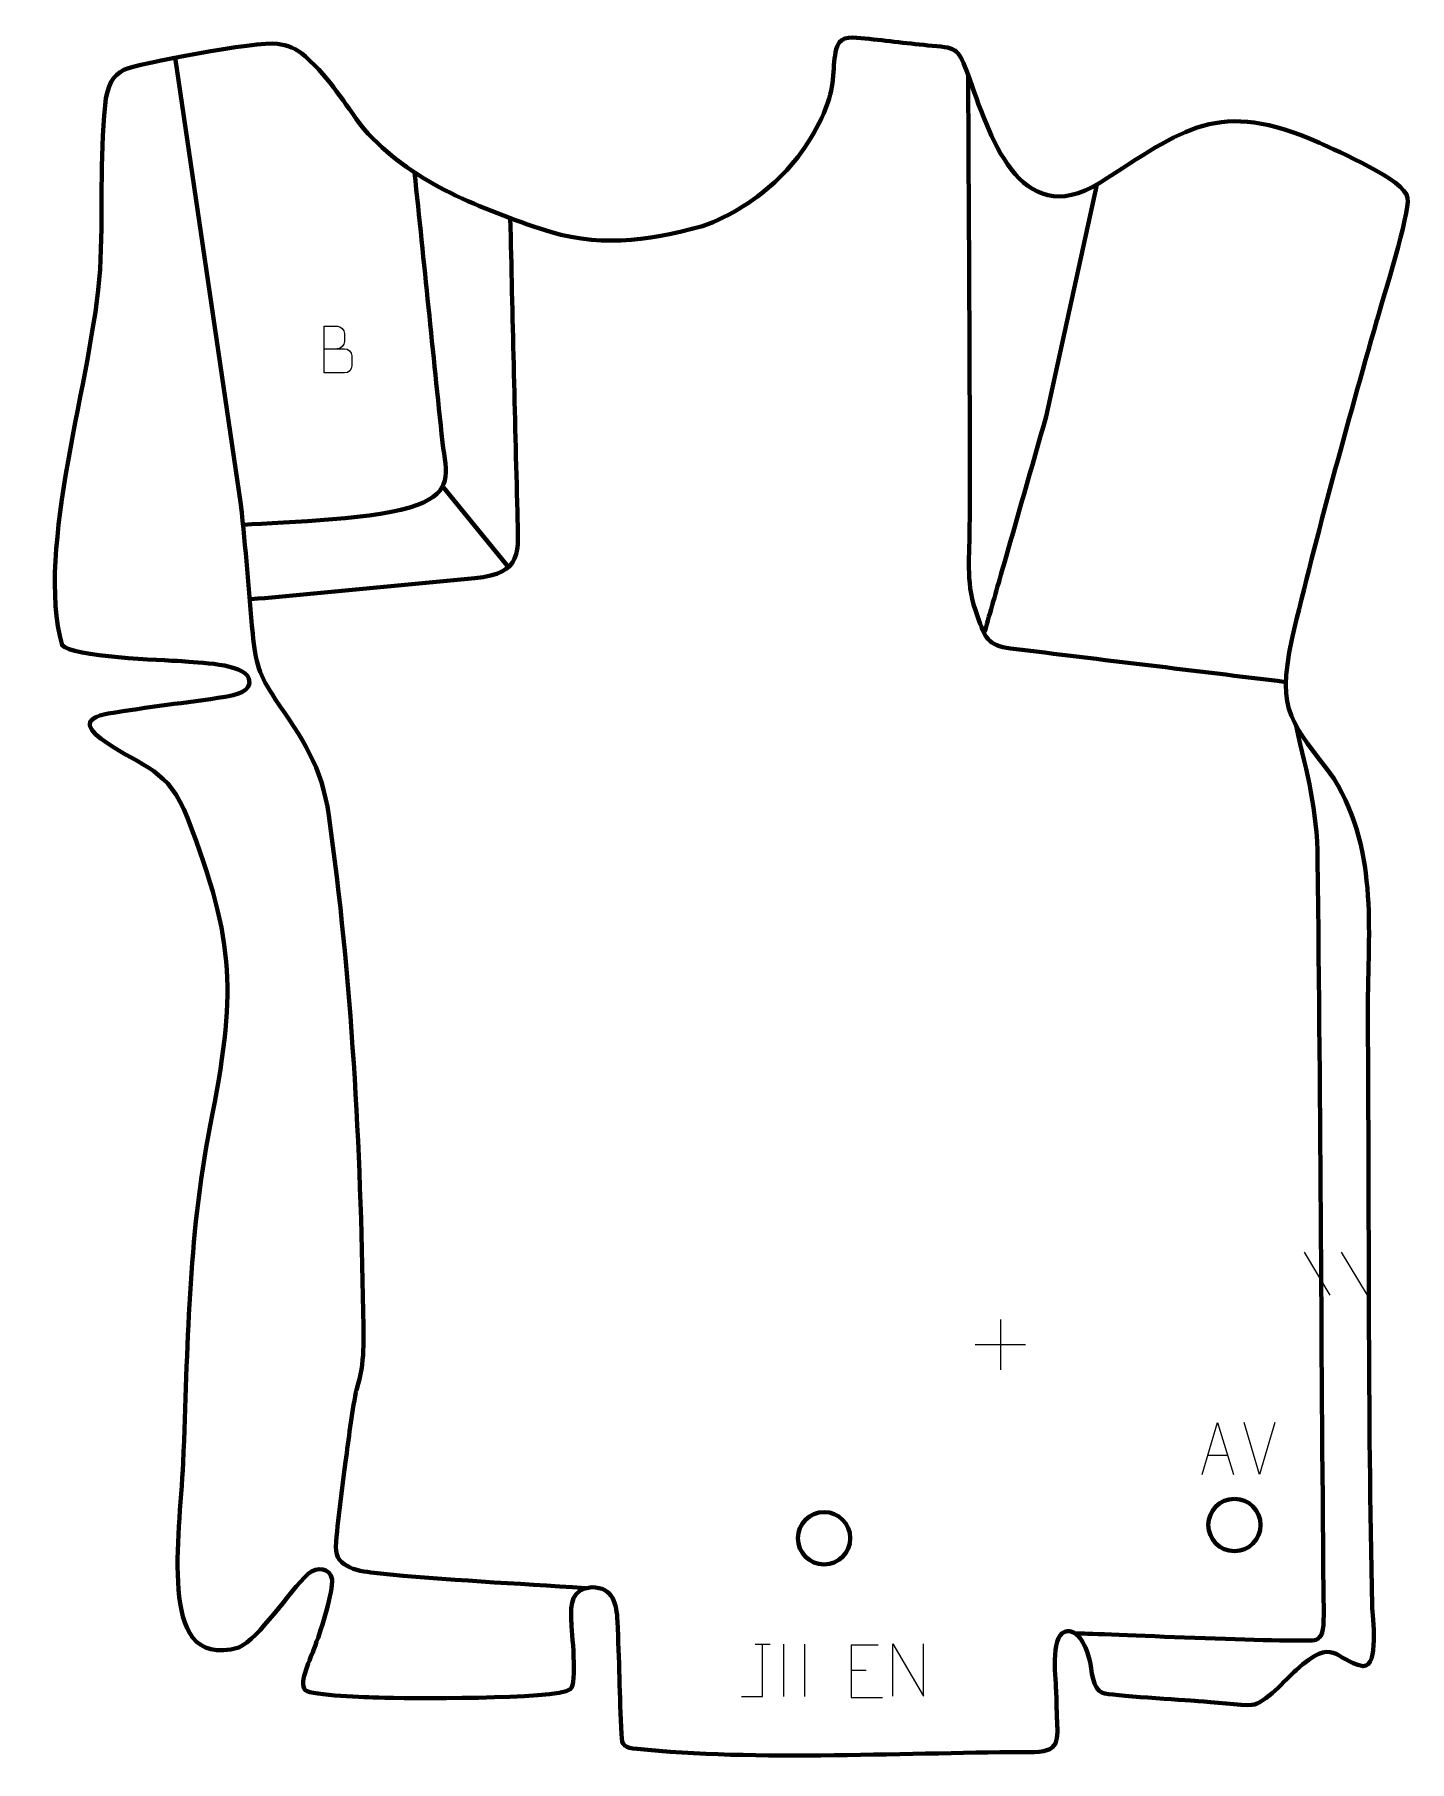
# Model space of a CAD drawing. Header units: millimetres. Extents: x -628 to 29, y 29 to 854.
import ezdxf

# ---------------------------------------------------------------- set-up
doc = ezdxf.new("R2010")
doc.units = ezdxf.units.MM
doc.header["$MEASUREMENT"] = 0
doc.layers.add('layer 2', color=7, linetype='Continuous')
doc.layers.add('layer 3', color=7, linetype='Continuous')

msp = doc.modelspace()

# ---------------------------------------------------------------- linework, layer by layer
at = {"layer": 'layer 2', "color": 142, "lineweight": 200}
for centre in [(-54.5928, 142.0918), (-250.6493, 135.7417)]:
    msp.add_ellipse(centre, major_axis=(0, 12.5), ratio=1, dxfattribs=at)
at = {"layer": 'layer 2', "color": 142, "lineweight": 158}
for points, knots in [([(-364.656, 111.8939), (-397.4575, 114.2038), (-431.5235, 115.6791), (-464.1041, 119.0513), (-464.1041, 119.0513), (-471.9199, 119.8603), (-484.4393, 121.3425), (-483.8783, 131.6383), (-483.8783, 131.6383), (-483.1906, 144.2591), (-480.8995, 159.6562), (-479.2323, 172.3054), (-479.2323, 172.3054), (-477.8291, 182.9518), (-476.4148, 195.0266), (-474.3329, 205.5106), (-474.3329, 205.5106), (-474.2209, 206.0744), (-474.1078, 206.5793), (-473.9662, 207.1337), (-473.9662, 207.1337), (-469.8562, 219.8333), (-470.6669, 231.0158), (-470.8886, 244.0902), (-470.8886, 244.0902), (-472.0374, 322.4936), (-476.2838, 403.3524), (-487.2672, 481.0798), (-487.2672, 481.0798), (-490.6162, 504.7799), (-499.8267, 517.6205), (-512.8598, 536.7928), (-512.8598, 536.7928), (-520.621, 548.2305), (-522.2716, 554.2489), (-523.6622, 567.9954), (-523.6622, 567.9954), (-525.4382, 588.8562), (-526.9811, 608.7877), (-529.3338, 629.7229), (-529.3338, 629.7229), (-529.3338, 629.7229), (-560.6817, 843.326), (-560.6817, 843.326)], [0, 0, 0, 0, 0.08333333, 0.08333333, 0.08333333, 0.08333333, 0.16666667, 0.16666667, 0.16666667, 0.16666667, 0.25, 0.25, 0.25, 0.25, 0.33333333, 0.33333333, 0.33333333, 0.33333333, 0.41666667, 0.41666667, 0.41666667, 0.41666667, 0.5, 0.5, 0.5, 0.5, 0.58333333, 0.58333333, 0.58333333, 0.58333333, 0.66666667, 0.66666667, 0.66666667, 0.66666667, 0.75, 0.75, 0.75, 0.75, 0.83333333, 0.83333333, 0.83333333, 0.83333333, 1, 1, 1, 1]), ([(-30.0006, 544.9068), (-73.8556, 550.3352), (-117.7766, 555.5271), (-161.61, 560.9789), (-161.61, 560.9789), (-172.5282, 562.3369), (-173.7342, 566.1347), (-177.4118, 576.3131), (-177.4118, 576.3131), (-183.0891, 592.0256), (-181.19, 601.7168), (-181.1161, 617.9906), (-181.1161, 617.9906), (-180.8529, 689.8519), (-181.5862, 761.7079), (-181.8063, 833.5679), (-181.8063, 833.5679), (-181.8063, 833.5679), (-181.8108, 835.0663), (-181.8108, 835.0663)], [0, 0, 0, 0, 0.16666667, 0.16666667, 0.16666667, 0.16666667, 0.33333333, 0.33333333, 0.33333333, 0.33333333, 0.5, 0.5, 0.5, 0.5, 0.66666667, 0.66666667, 0.66666667, 0.66666667, 1, 1, 1, 1]), ([(-528.2668, 620.0071), (-507.1445, 621.5373), (-463.0258, 622.4925), (-444.9402, 629.5274), (-444.9402, 629.5274), (-428.1648, 636.0526), (-430.851, 644.289), (-432.9941, 659.4442), (-432.9941, 659.4442), (-437.5087, 702.4248), (-441.8232, 745.4262), (-446.313, 788.4095)], [0, 0, 0, 0, 0.25, 0.25, 0.25, 0.25, 0.5, 0.5, 0.5, 0.5, 1, 1, 1, 1]), ([(-173.9422, 568.9084), (-171.1824, 578.5683), (-168.4227, 588.2282), (-165.6629, 597.8881), (-165.6629, 597.8881), (-158.6255, 622.5208), (-151.588, 647.1536), (-144.5506, 671.7863), (-144.5506, 671.7863), (-144.5506, 671.7863), (-120.3613, 782.5755), (-120.3613, 782.5755)], [0, 0, 0, 0, 0.25, 0.25, 0.25, 0.25, 0.5, 0.5, 0.5, 0.5, 1, 1, 1, 1]), ([(-524.5065, 584.4327), (-488.8629, 587.8288), (-453.0901, 590.9367), (-417.4829, 594.5662), (-417.4829, 594.5662), (-394.4957, 596.9093), (-396.6898, 606.5819), (-397.1917, 626.2865), (-397.1917, 626.2865), (-398.3835, 673.0667), (-399.4972, 719.8295), (-400.594, 766.6125)], [0, 0, 0, 0, 0.25, 0.25, 0.25, 0.25, 0.5, 0.5, 0.5, 0.5, 1, 1, 1, 1]), ([(-25.1357, 523.9569), (-19.6986, 499.7184), (-15.1569, 485.315), (-14.8553, 459.7459), (-14.8553, 459.7459), (-13.4375, 339.5771), (-13.109, 219.2908), (-11.9732, 99.0968), (-11.9732, 99.0968), (-11.9005, 91.4215), (-12.8634, 88.2959), (-15.6627, 87.1584), (-15.6627, 87.1584), (-19.4167, 85.633), (-115.7709, 89.8782), (-127.8001, 90.2705), (-127.8001, 90.2705), (-127.8001, 90.2705), (-130.7838, 90.3678), (-130.7838, 90.3678)], [0, 0, 0, 0, 0.16666667, 0.16666667, 0.16666667, 0.16666667, 0.33333333, 0.33333333, 0.33333333, 0.33333333, 0.5, 0.5, 0.5, 0.5, 0.66666667, 0.66666667, 0.66666667, 0.66666667, 1, 1, 1, 1])]:
    msp.add_open_spline(points, degree=3, knots=knots, dxfattribs=at)
at = {"layer": 'layer 2', "color": 250, "lineweight": 9}
for points, knots in [([(-489.6121, 704.2083), (-486.3531, 704.2087), (-483.0937, 704.2087), (-479.834, 704.2083), (-479.834, 704.2083), (-478.0647, 704.1928), (-476.3418, 702.6378), (-476.3418, 700.802), (-476.3418, 700.802), (-476.3421, 699.7912), (-476.3421, 697.0599), (-476.3418, 696.0488), (-476.3418, 696.0488), (-476.3259, 694.3847), (-477.7072, 692.5809), (-479.7866, 692.5961), (-479.7866, 692.5961), (-483.0466, 692.5964), (-486.3063, 692.5964), (-489.5656, 692.5961), (-489.5656, 692.5961), (-489.5656, 700.0465), (-489.5656, 707.4966), (-489.5656, 714.9464), (-489.5656, 714.9464), (-487.4395, 714.9464), (-485.3131, 714.9464), (-483.1866, 714.9464), (-483.1866, 714.9464), (-481.6811, 714.9622), (-479.8031, 713.251), (-479.7872, 711.4933), (-479.7872, 711.4933), (-479.7876, 709.6427), (-479.7876, 709.512), (-479.7872, 707.6611), (-479.7872, 707.6611), (-479.7718, 705.8105), (-481.4327, 704.1928), (-483.2331, 704.2083)], [0, 0, 0, 0, 0.09090909, 0.09090909, 0.09090909, 0.09090909, 0.18181818, 0.18181818, 0.18181818, 0.18181818, 0.27272727, 0.27272727, 0.27272727, 0.27272727, 0.36363636, 0.36363636, 0.36363636, 0.36363636, 0.45454545, 0.45454545, 0.45454545, 0.45454545, 0.54545455, 0.54545455, 0.54545455, 0.54545455, 0.63636364, 0.63636364, 0.63636364, 0.63636364, 0.72727273, 0.72727273, 0.72727273, 0.72727273, 0.81818182, 0.81818182, 0.81818182, 0.81818182, 1, 1, 1, 1]), ([(-69.9907, 166.1442), (-69.9907, 166.1442), (-62.6197, 191.0977), (-62.6197, 191.0977), (-62.6197, 191.0977), (-62.6197, 191.0977), (-55.0498, 166.1442), (-55.0498, 166.1442)], [0, 0, 0, 0, 0.33333333, 0.33333333, 0.33333333, 0.33333333, 1, 1, 1, 1]), ([(-290.0673, 60.1372), (-290.0673, 60.1372), (-280.0453, 60.1372), (-280.0453, 60.1372), (-280.0453, 60.1372), (-280.0453, 60.1372), (-280.0453, 85.0908), (-280.0453, 85.0908)], [0, 0, 0, 0, 0.33333333, 0.33333333, 0.33333333, 0.33333333, 1, 1, 1, 1]), ([(-224.8176, 84.6674), (-224.8176, 84.6674), (-237.6915, 84.6674), (-237.6915, 84.6674), (-237.6915, 84.6674), (-237.6915, 84.6674), (-237.6915, 59.7138), (-237.6915, 59.7138), (-237.6915, 59.7138), (-237.6915, 59.7138), (-222.8257, 59.7138), (-222.8257, 59.7138)], [0, 0, 0, 0, 0.25, 0.25, 0.25, 0.25, 0.5, 0.5, 0.5, 0.5, 1, 1, 1, 1]), ([(-217.8508, 60.311), (-217.8508, 60.311), (-217.8508, 85.2645), (-217.8508, 85.2645), (-217.8508, 85.2645), (-217.8508, 85.2645), (-203.196, 60.311), (-203.196, 60.311), (-203.196, 60.311), (-203.196, 60.311), (-203.196, 85.2645), (-203.196, 85.2645)], [0, 0, 0, 0, 0.25, 0.25, 0.25, 0.25, 0.5, 0.5, 0.5, 0.5, 1, 1, 1, 1])]:
    msp.add_open_spline(points, degree=3, knots=knots, dxfattribs=at)
at = {"layer": 'layer 2', "color": 142, "lineweight": 158}
msp.add_open_spline([(-432.5215, 637.8807), (-432.5215, 637.8807), (-401.4291, 599.772), (-401.4291, 599.772)], degree=3, dxfattribs=at)
at = {"layer": 'layer 2', "color": 250, "lineweight": 9}
for points in [[(-21.3634, 272.5015), (-21.3634, 272.5015), (-8.9991, 251.9572), (-8.9991, 251.9572)], [(-3.6335, 272.5015), (-3.6335, 272.5015), (8.7308, 251.9572), (8.7308, 251.9572)], [(-166.4417, 240.2672), (-166.4417, 240.2672), (-166.4417, 216.2893), (-166.4417, 216.2893)], [(-178.4306, 228.2782), (-178.4306, 228.2782), (-154.4527, 228.2782), (-154.4527, 228.2782)], [(-42.6312, 166.1369), (-42.6312, 166.1369), (-49.953, 191.0905), (-49.953, 191.0905)], [(-35.3093, 191.0905), (-35.3093, 191.0905), (-42.6311, 166.1369), (-42.6311, 166.1369)], [(-67.2681, 175.3936), (-67.2681, 175.3936), (-57.7724, 175.3936), (-57.7724, 175.3936)], [(-283.6294, 85.0908), (-283.6294, 85.0908), (-276.4612, 85.0908), (-276.4612, 85.0908)], [(-270.0453, 85.1011), (-270.0453, 85.1011), (-270.0453, 60.127), (-270.0453, 60.127)], [(-260.0453, 85.1011), (-260.0453, 85.1011), (-260.0453, 60.127), (-260.0453, 60.127)], [(-237.6915, 72.7877), (-237.6915, 72.7877), (-230.5234, 72.7877), (-230.5234, 72.7877)]]:
    msp.add_open_spline(points, degree=3, dxfattribs=at)
at = {"layer": 'layer 3', "color": 242, "lineweight": 158}
msp.add_open_spline([(-139.7211, 61.3342), (-139.891, 67.7679), (-142.6446, 88.6636), (-135.6979, 91.0439), (-135.6979, 91.0439), (-128.9968, 93.3402), (-125.0412, 82.5838), (-123.8753, 77.8689), (-123.8753, 77.8689), (-122.5854, 72.6526), (-122.6756, 63.759), (-117.6017, 61.8404), (-117.6017, 61.8404), (-113.8886, 60.4363), (-78.7916, 58.4865), (-71.8735, 57.9674), (-71.8735, 57.9674), (-65.9874, 57.5257), (-50.8468, 55.6853), (-46.2871, 56.0971), (-46.2871, 56.0971), (-39.9427, 56.6699), (-30.0819, 68.3693), (-25.1317, 72.7671), (-25.1317, 72.7671), (-6.505, 89.3157), (-7.4291, 77.6049), (6.8437, 74.6155), (6.8437, 74.6155), (14.6967, 74.5992), (11.2723, 98.0798), (11.154, 103.5246), (11.154, 103.5246), (9.1257, 196.8835), (9.7832, 290.3303), (9.1373, 383.7095), (9.1373, 383.7095), (8.8492, 423.7232), (14.9066, 462.7322), (-7.0545, 498.734), (-7.0545, 498.734), (-27.0485, 525.7692), (-34.6578, 529.6874), (-27.2183, 565.3107), (-27.2183, 565.3107), (-15.0126, 616.3364), (-0.9523, 667.4066), (13.4818, 717.8546), (13.4818, 717.8546), (13.4818, 717.8546), (13.7033, 718.6229), (13.7033, 718.6229), (13.7033, 718.6229), (16.6266, 728.6956), (29.0097, 768.5722), (28.1499, 776.2317), (28.1499, 776.2317), (27.1935, 784.7505), (-5.864, 798.799), (-14.0193, 802.5561), (-14.0193, 802.5561), (-62.2466, 824.0264), (-78.8798, 809.2068), (-118.9957, 783.3874), (-118.9957, 783.3874), (-157.7007, 759.7089), (-172.0048, 807.2735), (-181.8108, 835.0663), (-181.8108, 835.0663), (-186.358, 846.8398), (-186.3733, 848.0016), (-199.0227, 849.0001), (-199.0227, 849.0001), (-209.8396, 849.8538), (-220.3717, 851.4076), (-231.1403, 852.4059), (-231.1403, 852.4059), (-236.3181, 852.867), (-242.4029, 854.3274), (-244.4041, 848.6316), (-244.4041, 848.6316), (-246.9241, 841.4592), (-245.1487, 832.0516), (-248.8348, 821.8408), (-248.8348, 821.8408), (-258.7763, 794.302), (-281.3997, 772.6525), (-308.7632, 762.7346), (-308.7632, 762.7346), (-336.1137, 755.412), (-359.125, 752.287), (-386.5197, 761.5915), (-386.5197, 761.5915), (-417.3749, 772.3527), (-448.4799, 784.007), (-470.5267, 809.287), (-470.5267, 809.287), (-480.7835, 822.5261), (-485.5817, 832.1036), (-498.6271, 844.0558), (-498.6271, 844.0558), (-502.6657, 847.756), (-507.3031, 849.2158), (-511.8305, 849.8847), (-511.8305, 849.8847), (-521.2948, 851.2831), (-579.2343, 840.4977), (-585.1882, 837.4681), (-585.1882, 837.4681), (-590.2097, 834.9128), (-593.1928, 830.347), (-594.2121, 820.4172), (-594.2121, 820.4172), (-596.8129, 795.0796), (-595.1177, 767.8205), (-596.5728, 742.0552), (-596.5728, 742.0552), (-599.834, 691.3246), (-627.8739, 608.5656), (-614.6796, 562.5106), (-614.6796, 562.5106), (-610.2878, 556.8521), (-566.6539, 555.4222), (-557.4293, 554.8558), (-557.4293, 554.8558), (-550.3407, 554.1043), (-527.8884, 553.9035), (-525.5324, 546.6031), (-525.5324, 546.6031), (-523.4718, 540.2178), (-532.6143, 538.4605), (-536.7565, 537.829), (-536.7565, 537.829), (-555.4367, 534.9813), (-574.047, 533.0197), (-592.7666, 529.7963), (-592.7666, 529.7963), (-604.5894, 527.6796), (-603.6103, 522.9479), (-594.4467, 516.6234), (-594.4467, 516.6234), (-575.1756, 503.3229), (-564.1772, 503.752), (-554.782, 480.045), (-554.782, 480.045), (-531.4959, 419.2509), (-531.6393, 396.1456), (-543.8985, 332.9671), (-543.8985, 332.9671), (-554.7823, 277.4035), (-554.5164, 227.8668), (-556.876, 171.9572), (-556.876, 171.9572), (-557.855, 152.6114), (-560.5529, 130.1612), (-559.1084, 111.1854), (-559.1084, 111.1854), (-557.5757, 92.9653), (-551.7966, 77.2907), (-530.2963, 83.5582), (-530.2963, 83.5582), (-520.4968, 87.9618), (-506.4695, 109.9311), (-497.1826, 118.7998), (-497.1826, 118.7998), (-492.8192, 122.2991), (-486.7315, 121.6488), (-485.7293, 116.019), (-485.7293, 116.019), (-485.7293, 116.019), (-485.7476, 115.0174), (-485.7476, 115.0174), (-485.7476, 115.0174), (-485.8876, 107.332), (-491.4635, 90.7096), (-494.2442, 83.1098), (-494.2442, 83.1098), (-495.7419, 79.0166), (-501.8037, 66.79), (-498.5759, 63.1982), (-498.5759, 63.1982), (-495.2768, 60.4639), (-468.2991, 59.7516), (-463.4197, 59.6024), (-463.4197, 59.6024), (-451.8121, 59.2475), (-378.6185, 58.5456), (-371.9038, 63.5767), (-371.9038, 63.5767), (-368.5444, 66.0939), (-371.227, 91.3525), (-371.4648, 96.3279), (-371.4648, 96.3279), (-371.8744, 104.8983), (-371.2402, 111.1908), (-361.6396, 112.3628), (-361.6396, 112.3628), (-351.4438, 112.1593), (-349.7544, 104.432), (-349.3686, 96.0011), (-349.3686, 96.0011), (-348.5909, 78.0531), (-348.2637, 60.0785), (-347.5087, 42.1532), (-347.5087, 42.1532), (-347.2637, 36.3363), (-345.9373, 35.7609), (-340.0234, 35.1063), (-340.0234, 35.1063), (-285.6247, 29.0852), (-206.7414, 33.5153), (-150.2003, 33.6049), (-150.2003, 33.6049), (-136.7108, 33.6263), (-139.272, 41.6408), (-139.4994, 51.8696), (-139.4994, 51.8696), (-139.5696, 55.0247), (-139.6404, 58.1793), (-139.7211, 61.3342)], degree=3, knots=[0, 0, 0, 0, 0.01785714, 0.01785714, 0.01785714, 0.01785714, 0.03571429, 0.03571429, 0.03571429, 0.03571429, 0.05357143, 0.05357143, 0.05357143, 0.05357143, 0.07142857, 0.07142857, 0.07142857, 0.07142857, 0.08928571, 0.08928571, 0.08928571, 0.08928571, 0.10714286, 0.10714286, 0.10714286, 0.10714286, 0.125, 0.125, 0.125, 0.125, 0.14285714, 0.14285714, 0.14285714, 0.14285714, 0.16071429, 0.16071429, 0.16071429, 0.16071429, 0.17857143, 0.17857143, 0.17857143, 0.17857143, 0.19642857, 0.19642857, 0.19642857, 0.19642857, 0.21428571, 0.21428571, 0.21428571, 0.21428571, 0.23214286, 0.23214286, 0.23214286, 0.23214286, 0.25, 0.25, 0.25, 0.25, 0.26785714, 0.26785714, 0.26785714, 0.26785714, 0.28571429, 0.28571429, 0.28571429, 0.28571429, 0.30357143, 0.30357143, 0.30357143, 0.30357143, 0.32142857, 0.32142857, 0.32142857, 0.32142857, 0.33928571, 0.33928571, 0.33928571, 0.33928571, 0.35714286, 0.35714286, 0.35714286, 0.35714286, 0.375, 0.375, 0.375, 0.375, 0.39285714, 0.39285714, 0.39285714, 0.39285714, 0.41071429, 0.41071429, 0.41071429, 0.41071429, 0.42857143, 0.42857143, 0.42857143, 0.42857143, 0.44642857, 0.44642857, 0.44642857, 0.44642857, 0.46428571, 0.46428571, 0.46428571, 0.46428571, 0.48214286, 0.48214286, 0.48214286, 0.48214286, 0.5, 0.5, 0.5, 0.5, 0.51785714, 0.51785714, 0.51785714, 0.51785714, 0.53571429, 0.53571429, 0.53571429, 0.53571429, 0.55357143, 0.55357143, 0.55357143, 0.55357143, 0.57142857, 0.57142857, 0.57142857, 0.57142857, 0.58928571, 0.58928571, 0.58928571, 0.58928571, 0.60714286, 0.60714286, 0.60714286, 0.60714286, 0.625, 0.625, 0.625, 0.625, 0.64285714, 0.64285714, 0.64285714, 0.64285714, 0.66071429, 0.66071429, 0.66071429, 0.66071429, 0.67857143, 0.67857143, 0.67857143, 0.67857143, 0.69642857, 0.69642857, 0.69642857, 0.69642857, 0.71428571, 0.71428571, 0.71428571, 0.71428571, 0.73214286, 0.73214286, 0.73214286, 0.73214286, 0.75, 0.75, 0.75, 0.75, 0.76785714, 0.76785714, 0.76785714, 0.76785714, 0.78571429, 0.78571429, 0.78571429, 0.78571429, 0.80357143, 0.80357143, 0.80357143, 0.80357143, 0.82142857, 0.82142857, 0.82142857, 0.82142857, 0.83928571, 0.83928571, 0.83928571, 0.83928571, 0.85714286, 0.85714286, 0.85714286, 0.85714286, 0.875, 0.875, 0.875, 0.875, 0.89285714, 0.89285714, 0.89285714, 0.89285714, 0.91071429, 0.91071429, 0.91071429, 0.91071429, 0.92857143, 0.92857143, 0.92857143, 0.92857143, 0.94642857, 0.94642857, 0.94642857, 0.94642857, 0.96428571, 0.96428571, 0.96428571, 0.96428571, 1, 1, 1, 1], dxfattribs=at)

doc.saveas('drawing.dxf')
